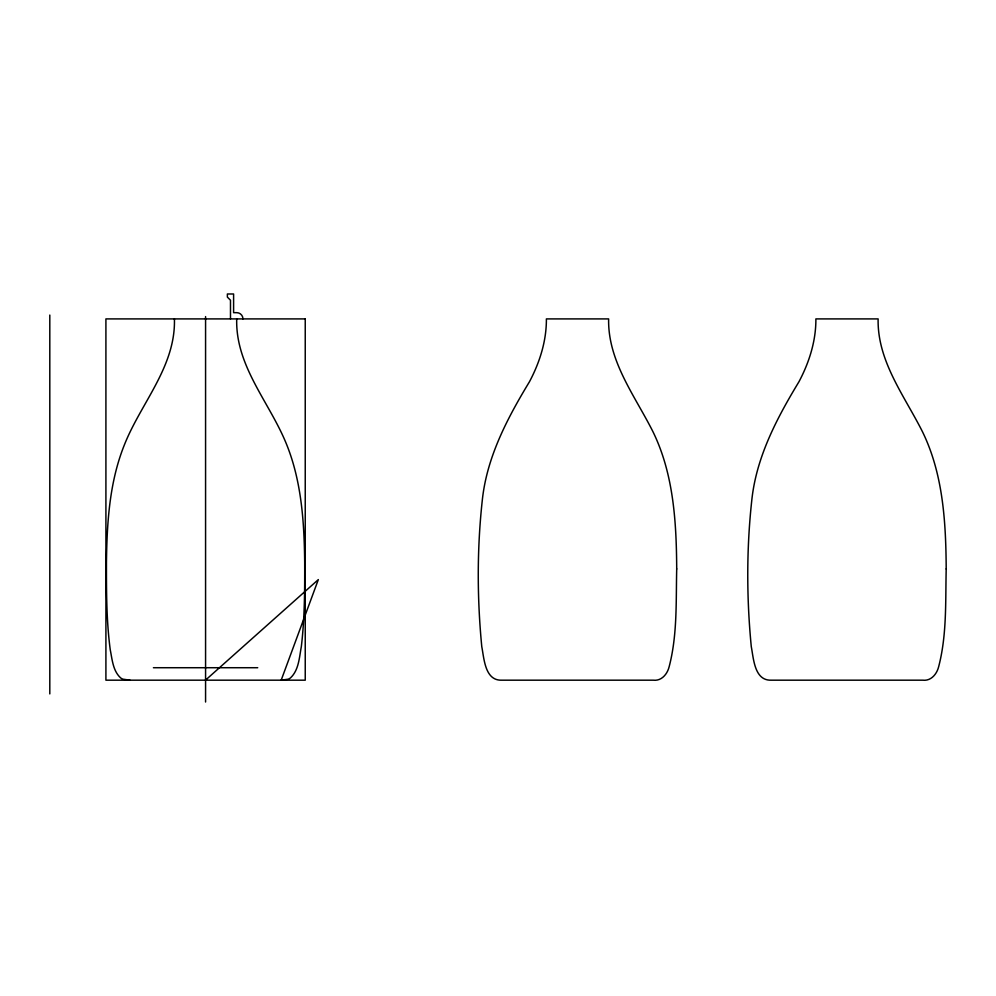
<?xml version="1.0" encoding="UTF-8"?>
<svg xmlns="http://www.w3.org/2000/svg" width="996" height="996" viewBox="0 0 996 996"><rect width="100%" height="100%" fill="white"/><g stroke="black" fill="none" stroke-linecap="round" stroke-linejoin="round"><path stroke-width="1.49" d="M174.424 318.907C175.769 366.528 141.083 402.77 124.463 444.677C109.411 481.977 106.958 522.726 106.448 562.491C106.423 591.624 106.41 620.906 110.257 649.828C112.199 659.427 112.922 670.906 120.641 677.903A10.147 10.147 0 0 0 122.956 679.185L129.966 680.181M205.574 680.094L318.334 579.597L281.183 680.181L288.18 679.185A10.147 10.147 0 0 0 290.496 677.903C298.9 670.047 299.298 657.273 301.327 646.665C304.651 618.753 304.764 590.566 304.689 562.491C304.203 520.422 301.34 477.134 283.96 438.203C266.629 399.209 235.43 363.976 236.712 318.907M153.409 667.718L257.727 667.718M230.487 318.907L230.487 300.219L227.374 297.107L227.374 293.982L233.599 293.982L233.599 312.669L236.712 312.669A6.225 6.225 0 0 1 242.949 318.907M205.574 316.579L205.574 702.018M49.8 315.06L49.8 693.913M676.707 568.94C675.923 601.559 677.467 634.95 669.138 666.785C667.308 674.18 661.468 681.252 653.152 680.181L501.934 680.181C484.903 680.94 484.131 658.63 481.778 646.665C477.047 597.911 476.972 548.535 482.338 499.843C486.92 456.903 507.425 418.133 529.436 381.792C539.72 362.457 546.53 340.956 546.393 318.907L608.631 318.907C607.722 361.125 635.037 395.947 653.015 431.828C673.744 474.295 676.409 522.514 676.707 568.94M946.2 568.94C945.416 601.559 946.959 634.95 938.643 666.785C936.8 674.18 930.961 681.252 922.645 680.181L771.427 680.181C754.395 680.94 753.623 658.63 751.283 646.665C746.539 597.911 746.465 548.535 751.831 499.843C756.412 456.903 776.917 418.133 798.929 381.792C809.213 362.457 816.023 340.956 815.886 318.907L878.123 318.907C877.215 361.125 904.53 395.947 922.52 431.828C943.237 474.295 945.901 522.514 946.2 568.94M305.237 318.907L105.912 318.907L105.912 680.181L305.237 680.181L305.237 318.907"/></g></svg>
